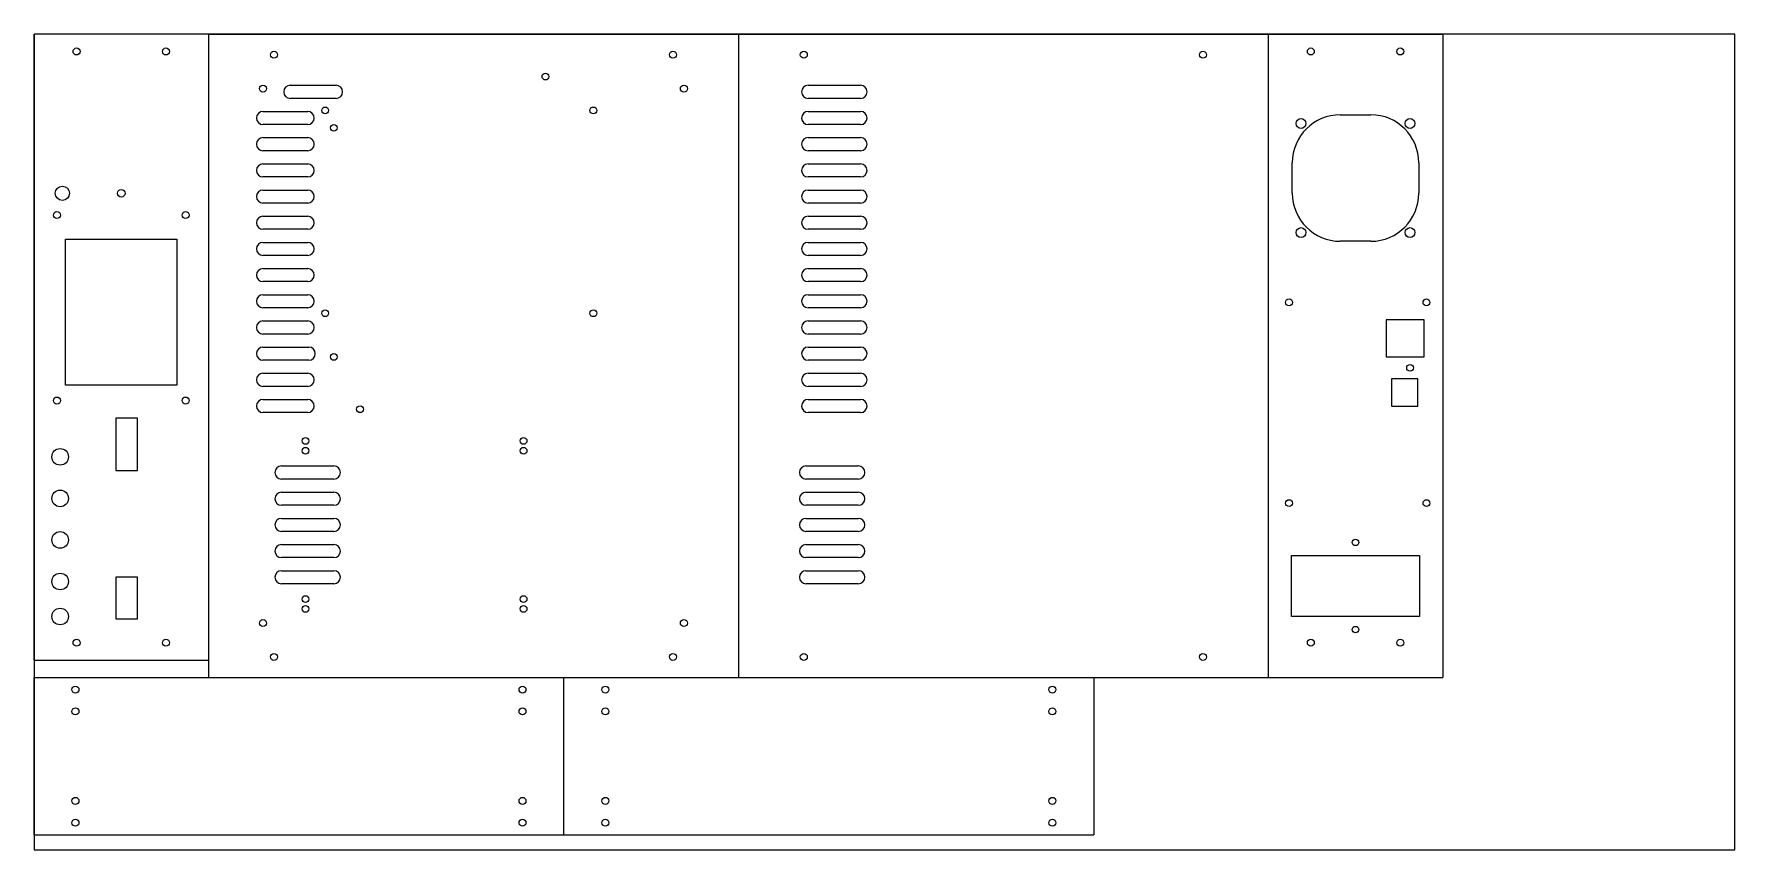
# Model space of a CAD drawing. Extents: x 0 to 780, y 0 to 374.
import ezdxf

# ---------------------------------------------------------------- set-up
doc = ezdxf.new("R2010")
doc.units = 0
doc.layers.add('140', color=1, linetype='CONTINUOUS')
doc.layers.add('20', color=7, linetype='CONTINUOUS')

msp = doc.modelspace()

# ---------------------------------------------------------------- linework, layer by layer
at = {"layer": '140'}
for p, q in [((0, 374), (0, 0)), ((780, 374), (0, 374)), ((780, 0), (780, 374)), ((0, 0), (780, 0))]:
    msp.add_line(p, q, dxfattribs=at)
at = {"layer": '20'}
for p, q in [((0, 87), (0, 374)), ((80, 374), (0, 374)), ((80, 374), (323, 374)), ((80, 374), (80, 87)), ((323, 374), (323, 79)), ((323, 374), (566, 374)), ((566, 374), (566, 79)), ((566, 374), (646, 374)), ((646, 374), (646, 79)), ((117.5, 350.5), (138.5, 350.5)), ((138.5, 344.5), (117.5, 344.5)), ((355, 350.5), (379, 350.5)), ((379, 344.5), (355, 344.5)), ((105, 338.5), (125.5, 338.5)), ((355, 338.5), (379, 338.5)), ((599, 337), (613, 337)), ((125.5, 332.5), (105, 332.5)), ((379, 332.5), (355, 332.5)), ((105, 326.5), (125.5, 326.5)), ((125.5, 320.5), (105, 320.5)), ((355, 326.5), (379, 326.5)), ((379, 320.5), (355, 320.5)), ((105, 314.5), (125.5, 314.5)), ((355, 314.5), (379, 314.5)), ((577, 301), (577, 315)), ((635, 315), (635, 301)), ((125.5, 308.5), (105, 308.5)), ((379, 308.5), (355, 308.5)), ((105, 302.5), (125.5, 302.5)), ((125.5, 296.5), (105, 296.5)), ((355, 302.5), (379, 302.5)), ((379, 296.5), (355, 296.5)), ((105, 290.5), (125.5, 290.5)), ((355, 290.5), (379, 290.5)), ((125.5, 284.5), (105, 284.5)), ((379, 284.5), (355, 284.5)), ((14.5, 213), (14.5, 280)), ((14.5, 280), (65.5, 280)), ((65.5, 280), (65.5, 213)), ((105, 278.5), (125.5, 278.5)), ((355, 278.5), (379, 278.5)), ((613, 279), (599, 279)), ((125.5, 272.5), (105, 272.5)), ((105, 266.5), (125.5, 266.5)), ((379, 272.5), (355, 272.5)), ((355, 266.5), (379, 266.5)), ((125.5, 260.5), (105, 260.5)), ((379, 260.5), (355, 260.5)), ((105, 254.5), (125.5, 254.5)), ((355, 254.5), (379, 254.5)), ((125.5, 248.5), (105, 248.5)), ((105, 242.5), (125.5, 242.5)), ((379, 248.5), (355, 248.5)), ((355, 242.5), (379, 242.5)), ((637.5, 243), (620, 243)), ((620, 243), (620, 226)), ((637.5, 226), (637.5, 243)), ((125.5, 236.5), (105, 236.5)), ((379, 236.5), (355, 236.5)), ((105, 230.5), (126, 230.5)), ((355, 230.5), (379, 230.5)), ((126, 224.5), (105, 224.5)), ((105, 218.5), (125.5, 218.5)), ((379, 224.5), (355, 224.5)), ((355, 218.5), (379, 218.5)), ((620, 226), (637.5, 226)), ((65.5, 213), (14.5, 213)), ((125.5, 212.5), (105, 212.5)), ((379, 212.5), (355, 212.5)), ((634.5, 216), (622.5, 216)), ((622.5, 216), (622.5, 203.5)), ((634.5, 203.5), (634.5, 216)), ((105, 206.5), (125.5, 206.5)), ((355, 206.5), (379, 206.5)), ((622.5, 203.5), (634.5, 203.5)), ((47.5, 198), (37.5, 198)), ((37.5, 198), (37.5, 174)), ((47.5, 174), (47.5, 198)), ((125.5, 200.5), (105, 200.5)), ((379, 200.5), (355, 200.5)), ((37.5, 174), (47.5, 174)), ((113.5, 176), (137.5, 176)), ((354, 176), (378, 176)), ((137.5, 170), (113.5, 170)), ((113.5, 164), (137.5, 164)), ((378, 170), (354, 170)), ((354, 164), (378, 164)), ((137.5, 158), (113.5, 158)), ((378, 158), (354, 158)), ((113.5, 152), (137.5, 152)), ((354, 152), (378, 152)), ((137.5, 146), (113.5, 146)), ((378, 146), (354, 146)), ((113.5, 140), (137.5, 140)), ((137.5, 134), (113.5, 134)), ((354, 140), (378, 140)), ((378, 134), (354, 134)), ((576.6, 107), (576.6, 135)), ((576.6, 135), (635.4, 135)), ((635.4, 135), (635.4, 107)), ((47.5, 125), (37.5, 125)), ((37.5, 125), (37.5, 106)), ((47.5, 106), (47.5, 125)), ((113.5, 128), (137.5, 128)), ((354, 128), (378, 128)), ((137.5, 122), (113.5, 122)), ((378, 122), (354, 122)), ((37.5, 106), (47.5, 106)), ((635.4, 107), (576.6, 107)), ((0, 87), (80, 87)), ((80, 87), (80, 79)), ((0, 79), (243, 79)), ((0, 7), (0, 79)), ((80, 79), (243, 79)), ((243, 79), (323, 79)), ((243, 7), (243, 79)), ((323, 79), (486, 79)), ((486, 79), (566, 79)), ((486, 79), (486, 7)), ((566, 79), (646, 79)), ((0, 7), (243, 7)), ((243, 7), (486, 7))]:
    msp.add_line(p, q, dxfattribs=at)
for centre, radius in [((19.5, 366), 1.6), ((60.5, 366), 1.6), ((585.5, 366), 1.6), ((626.5, 366), 1.6), ((110, 364.5), 1.6), ((293, 364.5), 1.6), ((353, 364.5), 1.6), ((536, 364.5), 1.6), ((234.5, 354.5), 1.55), ((105, 349), 1.6), ((298, 349), 1.6), ((133.5, 339), 1.55), ((256.5, 339), 1.55), ((137.5, 331), 1.55), ((581, 333), 2.25), ((631, 333), 2.25), ((13, 301), 3.25), ((40, 301), 1.75), ((10.5, 291), 1.6), ((69.5, 291), 1.6), ((581, 283), 2.25), ((631, 283), 2.25), ((575.5, 251), 1.55), ((638.5, 251), 1.55), ((133.5, 246), 1.55), ((256.5, 246), 1.55), ((137.5, 226), 1.55), ((631, 221), 1.55), ((10.5, 206), 1.6), ((69.5, 206), 1.6), ((149.5, 202), 1.55), ((124.5, 187.5), 1.55), ((224.5, 187.5), 1.55), ((12, 180.2), 3.8), ((124.5, 183), 1.55), ((224.5, 183), 1.55), ((12, 161.15), 3.8), ((575.5, 159), 1.55), ((638.5, 159), 1.55), ((12, 142.1), 3.8), ((606, 141), 1.5), ((12, 123.05), 3.8), ((12, 107), 3.8), ((124.5, 115), 1.55), ((124.5, 110.5), 1.55), ((224.5, 115), 1.55), ((224.5, 110.5), 1.55), ((105, 104), 1.6), ((298, 104), 1.6), ((606, 101), 1.5), ((19.5, 95), 1.6), ((60.5, 95), 1.6), ((585.5, 95), 1.6), ((626.5, 95), 1.6), ((110, 88.5), 1.6), ((293, 88.5), 1.6), ((353, 88.5), 1.6), ((536, 88.5), 1.6), ((19, 73.5), 1.6), ((224, 73.5), 1.6), ((262, 73.5), 1.6), ((467, 73.5), 1.6), ((19, 63.5), 1.6), ((224, 63.5), 1.6), ((262, 63.5), 1.6), ((467, 63.5), 1.6), ((19, 22.5), 1.6), ((224, 22.5), 1.6), ((262, 22.5), 1.6), ((467, 22.5), 1.6), ((19, 12.5), 1.6), ((224, 12.5), 1.6), ((262, 12.5), 1.6), ((467, 12.5), 1.6)]:
    msp.add_circle(centre, radius, dxfattribs=at)
for centre, radius, start, end in [((117.5, 347.5), 3, 90, 180), ((117.5, 347.5), 3, 180, 270), ((138.5, 347.5), 3, 0, 90), ((138.5, 347.5), 3, 270, 0), ((355, 347.5), 3, 90, 180), ((355, 347.5), 3, 180, 270), ((379, 347.5), 3, 0, 90), ((379, 347.5), 3, 270, 0), ((105, 335.5), 3, 90, 180), ((105, 335.5), 3, 180, 270), ((125.5, 335.5), 3, 0, 90), ((125.5, 335.5), 3, 270, 0), ((355, 335.5), 3, 90, 180), ((355, 335.5), 3, 180, 270), ((379, 335.5), 3, 0, 90), ((379, 335.5), 3, 270, 0), ((599, 315), 22, 90, 180), ((613, 315), 22, 0, 90), ((105, 323.5), 3, 90, 180), ((105, 323.5), 3, 180, 270), ((125.5, 323.5), 3, 0, 90), ((125.5, 323.5), 3, 270, 0), ((355, 323.5), 3, 90, 180), ((355, 323.5), 3, 180, 270), ((379, 323.5), 3, 0, 90), ((379, 323.5), 3, 270, 0), ((105, 311.5), 3, 90, 180), ((125.5, 311.5), 3, 0, 90), ((355, 311.5), 3, 90, 180), ((379, 311.5), 3, 0, 90), ((105, 311.5), 3, 180, 270), ((125.5, 311.5), 3, 270, 0), ((355, 311.5), 3, 180, 270), ((379, 311.5), 3, 270, 0), ((105, 299.5), 3, 90, 180), ((105, 299.5), 3, 180, 270), ((125.5, 299.5), 3, 0, 90), ((125.5, 299.5), 3, 270, 0), ((355, 299.5), 3, 90, 180), ((355, 299.5), 3, 180, 270), ((379, 299.5), 3, 0, 90), ((379, 299.5), 3, 270, 0), ((599, 301), 22, 180, 270), ((613, 301), 22, 270, 0), ((105, 287.5), 3, 90, 180), ((125.5, 287.5), 3, 0, 90), ((355, 287.5), 3, 90, 180), ((379, 287.5), 3, 0, 90), ((105, 287.5), 3, 180, 270), ((125.5, 287.5), 3, 270, 0), ((355, 287.5), 3, 180, 270), ((379, 287.5), 3, 270, 0), ((105, 275.5), 3, 90, 180), ((105, 275.5), 3, 180, 270), ((125.5, 275.5), 3, 0, 90), ((125.5, 275.5), 3, 270, 0), ((355, 275.5), 3, 90, 180), ((355, 275.5), 3, 180, 270), ((379, 275.5), 3, 0, 90), ((379, 275.5), 3, 270, 0), ((105, 263.5), 3, 90, 180), ((125.5, 263.5), 3, 0, 90), ((355, 263.5), 3, 90, 180), ((379, 263.5), 3, 0, 90), ((105, 263.5), 3, 180, 270), ((125.5, 263.5), 3, 270, 0), ((355, 263.5), 3, 180, 270), ((379, 263.5), 3, 270, 0), ((105, 251.5), 3, 90, 180), ((105, 251.5), 3, 180, 270), ((125.5, 251.5), 3, 0, 90), ((125.5, 251.5), 3, 270, 0), ((355, 251.5), 3, 90, 180), ((355, 251.5), 3, 180, 270), ((379, 251.5), 3, 0, 90), ((379, 251.5), 3, 270, 0), ((105, 239.5), 3, 90, 180), ((125.5, 239.5), 3, 0, 90), ((355, 239.5), 3, 90, 180), ((379, 239.5), 3, 0, 90), ((105, 239.5), 3, 180, 270), ((125.5, 239.5), 3, 270, 0), ((355, 239.5), 3, 180, 270), ((379, 239.5), 3, 270, 0), ((105, 227.5), 3, 90, 180), ((105, 227.5), 3, 180, 270), ((126, 227.5), 3, 0, 90), ((126, 227.5), 3, 270, 0), ((355, 227.5), 3, 90, 180), ((355, 227.5), 3, 180, 270), ((379, 227.5), 3, 0, 90), ((379, 227.5), 3, 270, 0), ((105, 215.5), 3, 90, 180), ((125.5, 215.5), 3, 0, 90), ((355, 215.5), 3, 90, 180), ((379, 215.5), 3, 0, 90), ((105, 215.5), 3, 180, 270), ((125.5, 215.5), 3, 270, 0), ((355, 215.5), 3, 180, 270), ((379, 215.5), 3, 270, 0), ((105, 203.5), 3, 90, 180), ((105, 203.5), 3, 180, 270), ((125.5, 203.5), 3, 0, 90), ((125.5, 203.5), 3, 270, 0), ((355, 203.5), 3, 90, 180), ((355, 203.5), 3, 180, 270), ((379, 203.5), 3, 0, 90), ((379, 203.5), 3, 270, 0), ((113.5, 173), 3, 90, 180), ((113.5, 173), 3, 180, 270), ((137.5, 173), 3, 0, 90), ((137.5, 173), 3, 270, 0), ((354, 173), 3, 90, 180), ((354, 173), 3, 180, 270), ((378, 173), 3, 0, 90), ((378, 173), 3, 270, 0), ((113.5, 161), 3, 90, 180), ((137.5, 161), 3, 0, 90), ((354, 161), 3, 90, 180), ((378, 161), 3, 0, 90), ((113.5, 161), 3, 180, 270), ((137.5, 161), 3, 270, 0), ((354, 161), 3, 180, 270), ((378, 161), 3, 270, 0), ((113.5, 149), 3, 90, 180), ((113.5, 149), 3, 180, 270), ((137.5, 149), 3, 0, 90), ((137.5, 149), 3, 270, 0), ((354, 149), 3, 90, 180), ((354, 149), 3, 180, 270), ((378, 149), 3, 0, 90), ((378, 149), 3, 270, 0), ((113.5, 137), 3, 90, 180), ((113.5, 137), 3, 180, 270), ((137.5, 137), 3, 0, 90), ((137.5, 137), 3, 270, 0), ((354, 137), 3, 90, 180), ((354, 137), 3, 180, 270), ((378, 137), 3, 0, 90), ((378, 137), 3, 270, 0), ((113.5, 125), 3, 90, 180), ((113.5, 125), 3, 180, 270), ((137.5, 125), 3, 0, 90), ((137.5, 125), 3, 270, 0), ((354, 125), 3, 90, 180), ((354, 125), 3, 180, 270), ((378, 125), 3, 0, 90), ((378, 125), 3, 270, 0)]:
    msp.add_arc(centre, radius, start, end, dxfattribs=at)

doc.saveas('drawing.dxf')
